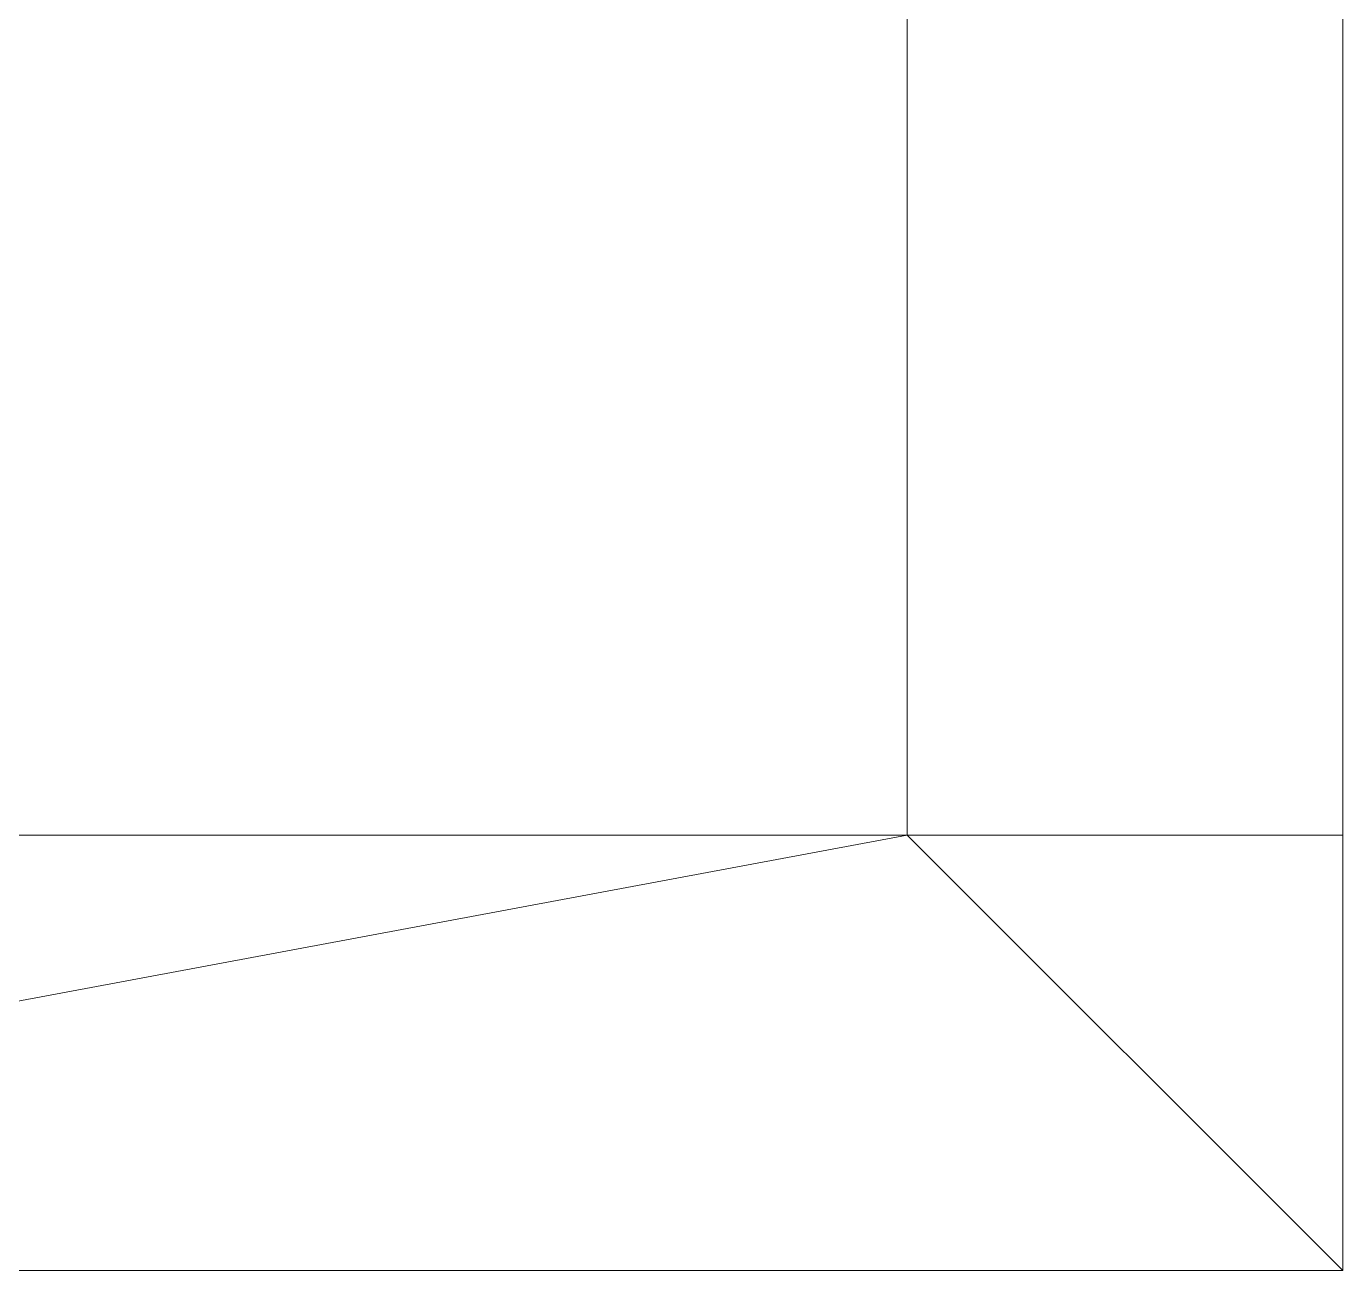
# Model space of a CAD drawing. Header units: millimetres. Extents: x 11098 to 33953, y -10594 to 3707.
# Drawn here: x 18143 to 19533, y -8359 to -7045 of the extents above; entities that cross this region are included whole.
import ezdxf

# ---------------------------------------------------------------- set-up
doc = ezdxf.new("R2010")
doc.units = ezdxf.units.MM
doc.layers.add('A-WALL', color=113, linetype='Continuous', lineweight=9)

msp = doc.modelspace()

# ---------------------------------------------------------------- meshes
at = {"layer": 'A-WALL'}
mesh = msp.add_polyface(dxfattribs=at)
corners = [(19072.9, -7898.8), (19072.9, -7898.8, 4000), (19072.9, -4137, 4000), (19072.9, -4137)]
mesh.append_faces([[corners[k] for k in face] for face in [(1, 2, 3, 0)]])
mesh = msp.add_polyface(dxfattribs=at)
corners = [(19532.9, -4137), (19532.9, -7898.8), (19072.9, -7898.8), (19072.9, -4137)]
mesh.append_faces([[corners[k] for k in face] for face in [(3, 0, 1, 2)]])
mesh = msp.add_polyface(dxfattribs=at)
corners = [(19532.9, -7898.8, 4000), (19532.9, -4137, 4000), (19072.9, -4137, 4000), (19072.9, -7898.8, 4000)]
mesh.append_faces([[corners[k] for k in face] for face in [(0, 1, 2, 3)]])
mesh = msp.add_polyface(dxfattribs=at)
corners = [(19532.9, -7898.8), (19532.9, -4137), (19532.9, -4137, 4000), (19532.9, -7898.8, 4000)]
mesh.append_faces([[corners[k] for k in face] for face in [(2, 3, 0, 1)]])
mesh = msp.add_polyface(dxfattribs=at)
corners = [(16610.6, -7898.8), (16610.6, -7898.8, 4000), (19072.9, -7898.8, 4000), (19532.9, -7898.8, 4000), (19532.9, -7898.8), (19072.9, -7898.8)]
mesh.append_faces([[corners[k] for k in face] for face in [(5, 2, 3, 4)]], dxfattribs={"vtx0": -1})
mesh.append_faces([[corners[k] for k in face] for face in [(5, 0, 1, 2)]], dxfattribs={"vtx3": -1})
mesh = msp.add_polyface(dxfattribs=at)
corners = [(19532.9, -8358.8), (16610.6, -8358.8), (16610.6, -7898.8), (19072.9, -7898.8), (19532.9, -7898.8)]
mesh.append_faces([[corners[k] for k in face] for face in [(3, 0, 1, 2)]], dxfattribs={"vtx0": -1})
mesh.append_faces([[corners[k] for k in face] for face in [(3, 4, 0)]], dxfattribs={"vtx2": -1})
mesh = msp.add_polyface(dxfattribs=at)
corners = [(16610.6, -8358.8, 4000), (19532.9, -8358.8, 4000), (19532.9, -7898.8, 4000), (19072.9, -7898.8, 4000), (16610.6, -7898.8, 4000)]
mesh.append_faces([[corners[k] for k in face] for face in [(3, 0, 1, 2)]], dxfattribs={"vtx0": -1})
mesh.append_faces([[corners[k] for k in face] for face in [(3, 4, 0)]], dxfattribs={"vtx2": -1})
mesh = msp.add_polyface(dxfattribs=at)
corners = [(19532.9, -7898.8), (19532.9, -7898.8, 4000), (19072.9, -7898.8, 4000), (19072.9, -7898.8)]
mesh.append_faces([[corners[k] for k in face] for face in [(3, 0, 1, 2)]])
mesh = msp.add_polyface(dxfattribs=at)
corners = [(19532.9, -8358.8, 4000), (19532.9, -8358.8), (19532.9, -7898.8), (19532.9, -7898.8, 4000)]
mesh.append_faces([[corners[k] for k in face] for face in [(0, 1, 2, 3)]])
mesh = msp.add_polyface(dxfattribs=at)
corners = [(16610.6, -8358.8), (19532.9, -8358.8), (19532.9, -8358.8, 4000), (16610.6, -8358.8, 4000)]
mesh.append_faces([[corners[k] for k in face] for face in [(2, 3, 0, 1)]])

doc.saveas('drawing.dxf')
